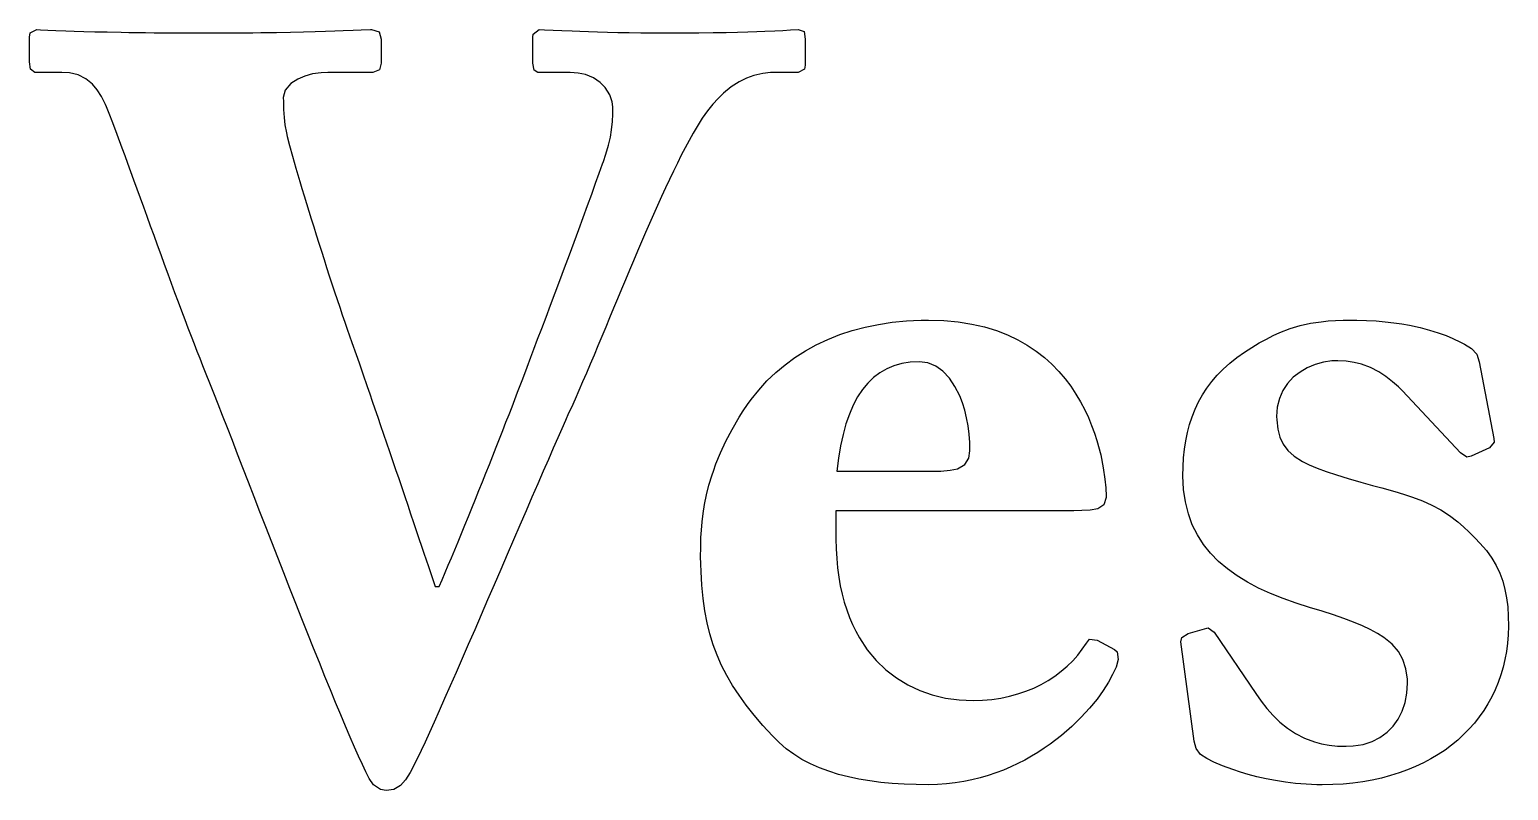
# Model space of a CAD drawing. Extents: x 9 to 342, y 7 to 196.
# Drawn here: x 95.69 to 101.67, y 17.88 to 20.95 of the extents above; entities that cross this region are included whole.
import ezdxf

# ---------------------------------------------------------------- set-up
doc = ezdxf.new("R2010")
doc.units = 0
doc.layers.add('BLACK', color=7, linetype='CONTINUOUS')

msp = doc.modelspace()

# ---------------------------------------------------------------- linework, layer by layer
at = {"layer": 'BLACK', "linetype": 'CONTINUOUS'}
for p, q in [((95.6906, 20.9212), (95.6929, 20.9389)), ((95.6906, 20.8208), (95.6906, 20.9212)), ((95.6929, 20.9389), (95.72, 20.9513)), ((95.72, 20.9513), (95.7347, 20.9509)), ((95.7347, 20.9509), (95.7644, 20.9496)), ((95.7644, 20.9496), (95.7961, 20.9482)), ((95.7961, 20.9482), (95.8374, 20.9465)), ((95.8374, 20.9465), (95.8708, 20.9453)), ((95.8708, 20.9453), (95.9094, 20.944)), ((95.9094, 20.944), (95.9536, 20.9428)), ((95.9536, 20.9428), (96.0038, 20.9417)), ((96.0038, 20.9417), (96.0605, 20.9406)), ((96.0605, 20.9406), (96.0913, 20.9401)), ((96.0913, 20.9401), (96.1239, 20.9397)), ((96.1239, 20.9397), (96.1583, 20.9393)), ((96.1583, 20.9393), (96.1945, 20.9389)), ((96.1945, 20.9389), (96.2326, 20.9386)), ((96.2326, 20.9386), (96.2727, 20.9384)), ((96.2727, 20.9384), (96.3148, 20.9382)), ((96.3148, 20.9382), (96.3589, 20.9381)), ((96.3589, 20.9381), (96.4051, 20.9381)), ((96.4051, 20.9381), (96.4453, 20.9381)), ((96.4453, 20.9381), (96.4841, 20.9382)), ((96.4841, 20.9382), (96.5214, 20.9384)), ((96.5214, 20.9384), (96.5574, 20.9386)), ((96.5574, 20.9386), (96.592, 20.9389)), ((96.592, 20.9389), (96.6252, 20.9393)), ((96.6252, 20.9393), (96.6571, 20.9397)), ((96.6571, 20.9397), (96.6877, 20.9401)), ((96.6877, 20.9401), (96.7448, 20.9411)), ((96.7448, 20.9411), (96.7969, 20.9422)), ((96.7969, 20.9422), (96.8441, 20.9434)), ((96.8441, 20.9434), (96.8864, 20.9447)), ((96.8864, 20.9447), (96.924, 20.9459)), ((96.924, 20.9459), (96.9571, 20.9471)), ((96.9571, 20.9471), (96.9985, 20.9487)), ((96.9985, 20.9487), (97.0305, 20.95)), ((97.0305, 20.95), (97.0682, 20.9513)), ((97.0682, 20.9513), (97.0717, 20.9512)), ((97.0717, 20.9512), (97.1026, 20.9427)), ((97.1026, 20.9427), (97.1107, 20.9132)), ((97.1107, 20.9132), (97.1107, 20.8164)), ((97.724, 20.9212), (97.7246, 20.9334)), ((97.724, 20.8164), (97.724, 20.9212)), ((97.7246, 20.9334), (97.7489, 20.9513)), ((97.7489, 20.9513), (97.7703, 20.9507)), ((97.7703, 20.9507), (97.8054, 20.9492)), ((97.8054, 20.9492), (97.8403, 20.9477)), ((97.8403, 20.9477), (97.8821, 20.9459)), ((97.8821, 20.9459), (97.9137, 20.9447)), ((97.9137, 20.9447), (97.9482, 20.9434)), ((97.9482, 20.9434), (97.9854, 20.9422)), ((97.9854, 20.9422), (98.0253, 20.9411)), ((98.0253, 20.9411), (98.0677, 20.9401)), ((98.0677, 20.9401), (98.1126, 20.9393)), ((98.1126, 20.9393), (98.1598, 20.9386)), ((98.1598, 20.9386), (98.2094, 20.9382)), ((98.2094, 20.9382), (98.2611, 20.9381)), ((98.2611, 20.9381), (98.2969, 20.9381)), ((98.2969, 20.9381), (98.3311, 20.9382)), ((98.3311, 20.9382), (98.3637, 20.9384)), ((98.3637, 20.9384), (98.3948, 20.9386)), ((98.3948, 20.9386), (98.4524, 20.9393)), ((98.4524, 20.9393), (98.5042, 20.9401)), ((98.5042, 20.9401), (98.5507, 20.9411)), ((98.5507, 20.9411), (98.592, 20.9422)), ((98.592, 20.9422), (98.6285, 20.9434)), ((98.6285, 20.9434), (98.6606, 20.9447)), ((98.6606, 20.9447), (98.701, 20.9465)), ((98.701, 20.9465), (98.7333, 20.9482)), ((98.7333, 20.9482), (98.7653, 20.95)), ((98.7653, 20.95), (98.7952, 20.9513)), ((98.7952, 20.9513), (98.8192, 20.9432)), ((98.8192, 20.9432), (98.8245, 20.9132)), ((98.8245, 20.9132), (98.8245, 20.8084)), ((95.695, 20.7916), (95.6906, 20.8208)), ((95.7119, 20.7783), (95.695, 20.7916)), ((97.1107, 20.8164), (97.1048, 20.7894)), ((97.7285, 20.7869), (97.724, 20.8164)), ((98.8218, 20.7915), (98.7952, 20.7783)), ((98.8245, 20.8084), (98.8218, 20.7915)), ((95.8211, 20.7783), (95.7119, 20.7783)), ((95.8524, 20.7763), (95.8211, 20.7783)), ((95.887, 20.7681), (95.8524, 20.7763)), ((95.9174, 20.7532), (95.887, 20.7681)), ((95.9442, 20.7314), (95.9174, 20.7532)), ((95.9634, 20.7087), (95.9442, 20.7314)), ((96.7463, 20.7335), (96.7238, 20.7073)), ((96.7745, 20.7518), (96.7463, 20.7335)), ((96.8021, 20.7635), (96.7745, 20.7518)), ((96.8337, 20.7721), (96.8021, 20.7635)), ((96.8683, 20.7771), (96.8337, 20.7721)), ((96.896, 20.7783), (96.8683, 20.7771)), ((97.077, 20.7783), (96.896, 20.7783)), ((97.1048, 20.7894), (97.077, 20.7783)), ((97.7445, 20.7783), (97.7285, 20.7869)), ((97.8749, 20.7783), (97.7445, 20.7783)), ((97.9073, 20.7761), (97.8749, 20.7783)), ((97.936, 20.7699), (97.9073, 20.7761)), ((97.9687, 20.7564), (97.936, 20.7699)), ((97.9955, 20.7383), (97.9687, 20.7564)), ((98.0164, 20.7172), (97.9955, 20.7383)), ((98.5571, 20.74), (98.5256, 20.72)), ((98.5875, 20.7551), (98.5571, 20.74)), ((98.6166, 20.7658), (98.5875, 20.7551)), ((98.6525, 20.7744), (98.6166, 20.7658)), ((98.6844, 20.778), (98.6525, 20.7744)), ((98.6985, 20.7783), (98.6844, 20.778)), ((98.7952, 20.7783), (98.6985, 20.7783)), ((95.981, 20.6812), (95.9634, 20.7087)), ((95.9974, 20.6488), (95.981, 20.6812)), ((96.7238, 20.7073), (96.7157, 20.6779)), ((96.7157, 20.6779), (96.7158, 20.6609)), ((98.0346, 20.6886), (98.0164, 20.7172)), ((98.0447, 20.6603), (98.0346, 20.6886)), ((98.472, 20.6738), (98.4505, 20.6503)), ((98.4936, 20.6944), (98.472, 20.6738)), ((98.5256, 20.72), (98.4936, 20.6944)), ((96.0013, 20.6398), (95.9974, 20.6488)), ((96.0126, 20.6123), (96.0013, 20.6398)), ((96.0273, 20.5744), (96.0126, 20.6123)), ((96.7158, 20.6609), (96.7166, 20.6291)), ((96.7166, 20.6291), (96.7188, 20.5971)), ((98.0471, 20.6398), (98.0447, 20.6603)), ((98.0468, 20.6094), (98.0471, 20.6398)), ((98.4291, 20.6236), (98.4079, 20.5936)), ((98.4505, 20.6503), (98.4291, 20.6236)), ((96.0449, 20.5274), (96.0273, 20.5744)), ((96.7188, 20.5971), (96.7224, 20.5671)), ((96.7224, 20.5671), (96.7282, 20.5351)), ((98.0419, 20.5467), (98.0454, 20.58)), ((98.0454, 20.58), (98.0468, 20.6094)), ((98.3871, 20.56), (98.3713, 20.5327)), ((98.4079, 20.5936), (98.3871, 20.56)), ((96.0652, 20.4724), (96.0449, 20.5274)), ((96.7282, 20.5351), (96.7317, 20.5199)), ((96.7317, 20.5199), (96.7408, 20.4839)), ((98.0295, 20.4842), (98.0369, 20.5169)), ((98.0369, 20.5169), (98.0419, 20.5467)), ((98.3555, 20.5041), (98.3396, 20.4745)), ((98.3713, 20.5327), (98.3555, 20.5041)), ((96.0763, 20.4423), (96.0652, 20.4724)), ((96.0878, 20.4106), (96.0763, 20.4423)), ((96.7408, 20.4839), (96.7525, 20.441)), ((96.7525, 20.441), (96.7663, 20.3922)), ((98.0091, 20.4192), (98.0191, 20.4483)), ((98.0191, 20.4483), (98.0295, 20.4842)), ((98.3236, 20.4439), (98.3076, 20.4123)), ((98.3396, 20.4745), (98.3236, 20.4439)), ((96.0998, 20.3776), (96.0878, 20.4106)), ((96.1123, 20.3433), (96.0998, 20.3776)), ((96.7663, 20.3922), (96.7821, 20.3383)), ((97.992, 20.3718), (98.0053, 20.409)), ((98.0053, 20.409), (98.0091, 20.4192)), ((98.2916, 20.3797), (98.2755, 20.3463)), ((98.3076, 20.4123), (98.2916, 20.3797)), ((96.1251, 20.3079), (96.1123, 20.3433)), ((96.7821, 20.3383), (96.7907, 20.3097)), ((97.9615, 20.2875), (97.9773, 20.3311)), ((97.9773, 20.3311), (97.992, 20.3718)), ((98.2755, 20.3463), (98.2594, 20.3122)), ((96.1382, 20.2715), (96.1251, 20.3079)), ((96.1517, 20.2344), (96.1382, 20.2715)), ((96.7907, 20.3097), (96.7996, 20.2802)), ((96.7996, 20.2802), (96.8088, 20.2498)), ((97.9447, 20.2415), (97.9615, 20.2875)), ((98.2433, 20.2773), (98.2271, 20.2418)), ((98.2594, 20.3122), (98.2433, 20.2773)), ((96.1654, 20.1965), (96.1517, 20.2344)), ((96.1792, 20.1582), (96.1654, 20.1965)), ((96.8088, 20.2498), (96.8184, 20.2187)), ((96.8184, 20.2187), (96.8282, 20.1871)), ((97.9271, 20.1934), (97.9447, 20.2415)), ((98.211, 20.2056), (98.1948, 20.169)), ((98.2271, 20.2418), (98.211, 20.2056)), ((96.1933, 20.1196), (96.1792, 20.1582)), ((96.8282, 20.1871), (96.8383, 20.1549)), ((96.8383, 20.1549), (96.8485, 20.1224)), ((97.8902, 20.093), (97.9089, 20.1438)), ((97.9089, 20.1438), (97.9271, 20.1934)), ((98.1948, 20.169), (98.1786, 20.1319)), ((96.2074, 20.0807), (96.1933, 20.1196)), ((96.2216, 20.0417), (96.2074, 20.0807)), ((96.8485, 20.1224), (96.859, 20.0895)), ((96.859, 20.0895), (96.8695, 20.0566)), ((97.8712, 20.0417), (97.8902, 20.093)), ((98.1625, 20.0944), (98.1463, 20.0566)), ((98.1786, 20.1319), (98.1625, 20.0944)), ((96.2358, 20.0029), (96.2216, 20.0417)), ((96.8695, 20.0566), (96.8801, 20.0235)), ((96.8801, 20.0235), (96.8908, 19.9906)), ((97.852, 19.9901), (97.8712, 20.0417)), ((98.1302, 20.0185), (98.1141, 19.9802)), ((98.1463, 20.0566), (98.1302, 20.0185)), ((96.25, 19.9642), (96.2358, 20.0029)), ((96.264, 19.926), (96.25, 19.9642)), ((96.8908, 19.9906), (96.9015, 19.9578)), ((96.9015, 19.9578), (96.9121, 19.9253)), ((97.8328, 19.9388), (97.852, 19.9901)), ((98.1141, 19.9802), (98.098, 19.9418)), ((96.278, 19.8883), (96.264, 19.926)), ((96.9121, 19.9253), (96.9227, 19.8932)), ((97.8139, 19.8882), (97.8328, 19.9388)), ((98.0819, 19.9033), (98.0659, 19.8648)), ((98.098, 19.9418), (98.0819, 19.9033)), ((96.2918, 19.8512), (96.278, 19.8883)), ((96.3053, 19.815), (96.2918, 19.8512)), ((96.9227, 19.8932), (96.9332, 19.8616)), ((96.9332, 19.8616), (96.9436, 19.8306)), ((97.7771, 19.7909), (97.7952, 19.8387)), ((97.7952, 19.8387), (97.8139, 19.8882)), ((98.0659, 19.8648), (98.05, 19.8264)), ((96.3186, 19.7798), (96.3053, 19.815)), ((96.3316, 19.7457), (96.3186, 19.7798)), ((96.9436, 19.8306), (96.9538, 19.8004)), ((96.9538, 19.8004), (96.9638, 19.771)), ((97.7597, 19.7451), (97.7771, 19.7909)), ((98.0341, 19.7881), (98.0182, 19.75)), ((98.05, 19.8264), (98.0341, 19.7881)), ((99.1754, 19.77), (99.2328, 19.7757)), ((99.2328, 19.7757), (99.2621, 19.7775)), ((99.2621, 19.7775), (99.2919, 19.7785)), ((99.2919, 19.7785), (99.3221, 19.7789)), ((99.3221, 19.7789), (99.384, 19.777)), ((99.384, 19.777), (99.4423, 19.7716)), ((100.908, 19.7723), (100.937, 19.7753)), ((100.937, 19.7753), (100.967, 19.7774)), ((100.967, 19.7774), (100.998, 19.7785)), ((100.998, 19.7785), (101.031, 19.7789)), ((101.031, 19.7789), (101.052, 19.7787)), ((101.052, 19.7787), (101.092, 19.7776)), ((101.092, 19.7776), (101.131, 19.7754)), ((101.131, 19.7754), (101.167, 19.7723)), ((96.3442, 19.7129), (96.3316, 19.7457)), ((96.9638, 19.771), (96.9736, 19.7425)), ((96.9736, 19.7425), (96.9923, 19.6889)), ((97.7432, 19.7019), (97.7597, 19.7451)), ((98.0182, 19.75), (98.0024, 19.7122)), ((98.9152, 19.7009), (98.9635, 19.72)), ((98.9635, 19.72), (99.0137, 19.7366)), ((99.0137, 19.7366), (99.0658, 19.7504)), ((99.0658, 19.7504), (99.1197, 19.7616)), ((99.1197, 19.7616), (99.1754, 19.77)), ((99.4423, 19.7716), (99.497, 19.7629)), ((99.497, 19.7629), (99.5483, 19.7511)), ((99.5483, 19.7511), (99.5963, 19.7364)), ((99.5963, 19.7364), (99.6411, 19.7191)), ((99.6411, 19.7191), (99.6828, 19.6993)), ((100.687, 19.7022), (100.714, 19.7163)), ((100.714, 19.7163), (100.742, 19.7287)), ((100.742, 19.7287), (100.783, 19.7442)), ((100.783, 19.7442), (100.824, 19.7565)), ((100.824, 19.7565), (100.865, 19.7657)), ((100.865, 19.7657), (100.908, 19.7723)), ((101.167, 19.7723), (101.202, 19.7683)), ((101.202, 19.7683), (101.234, 19.7635)), ((101.234, 19.7635), (101.265, 19.7581)), ((101.265, 19.7581), (101.308, 19.7488)), ((101.308, 19.7488), (101.346, 19.7386)), ((101.346, 19.7386), (101.381, 19.7277)), ((101.381, 19.7277), (101.413, 19.7164)), ((101.413, 19.7164), (101.44, 19.705)), ((96.3564, 19.6815), (96.3442, 19.7129)), ((96.3682, 19.6517), (96.3564, 19.6815)), ((96.9923, 19.6889), (97.0096, 19.6404)), ((97.7157, 19.629), (97.7276, 19.6617)), ((97.7276, 19.6617), (97.7432, 19.7019)), ((97.9867, 19.6746), (97.9711, 19.6375)), ((98.0024, 19.7122), (97.9867, 19.6746)), ((98.8247, 19.6548), (98.869, 19.6791)), ((98.869, 19.6791), (98.9152, 19.7009)), ((99.6828, 19.6993), (99.7214, 19.6773)), ((99.7214, 19.6773), (99.7572, 19.6533)), ((100.599, 19.649), (100.629, 19.6687)), ((100.629, 19.6687), (100.658, 19.6864)), ((100.658, 19.6864), (100.687, 19.7022)), ((101.44, 19.705), (101.472, 19.6902)), ((101.472, 19.6902), (101.488, 19.6822)), ((101.488, 19.6822), (101.516, 19.6646)), ((101.516, 19.6646), (101.538, 19.6408)), ((96.3794, 19.6236), (96.3682, 19.6517)), ((96.3912, 19.5943), (96.3794, 19.6236)), ((97.0096, 19.6404), (97.0216, 19.6061)), ((97.0216, 19.6061), (97.0368, 19.5623)), ((97.7007, 19.5885), (97.7157, 19.629)), ((97.9556, 19.6008), (97.9401, 19.5647)), ((97.9711, 19.6375), (97.9556, 19.6008)), ((98.7049, 19.5671), (98.7427, 19.5988)), ((98.7427, 19.5988), (98.7826, 19.628)), ((98.7826, 19.628), (98.8247, 19.6548)), ((99.2143, 19.6033), (99.1827, 19.5944)), ((99.2481, 19.6086), (99.2143, 19.6033)), ((99.2839, 19.6104), (99.2481, 19.6086)), ((99.3192, 19.6058), (99.2839, 19.6104)), ((99.3514, 19.5928), (99.3192, 19.6058)), ((99.7572, 19.6533), (99.7902, 19.6276)), ((99.7902, 19.6276), (99.8206, 19.6004)), ((99.8206, 19.6004), (99.8484, 19.5718)), ((100.513, 19.5811), (100.54, 19.6047)), ((100.54, 19.6047), (100.568, 19.6272)), ((100.568, 19.6272), (100.599, 19.649)), ((100.884, 19.5995), (100.852, 19.5862)), ((100.918, 19.6087), (100.884, 19.5995)), ((100.952, 19.6138), (100.918, 19.6087)), ((100.976, 19.6148), (100.952, 19.6138)), ((101.01, 19.6131), (100.976, 19.6148)), ((101.042, 19.6082), (101.01, 19.6131)), ((101.072, 19.6007), (101.042, 19.6082)), ((101.108, 19.587), (101.072, 19.6007)), ((101.538, 19.6408), (101.547, 19.6104)), ((101.547, 19.6104), (101.606, 19.3012)), ((96.4045, 19.5611), (96.3912, 19.5943)), ((96.4192, 19.5241), (96.4045, 19.5611)), ((97.0368, 19.5623), (97.0547, 19.5103)), ((97.6622, 19.4876), (97.6827, 19.5411)), ((97.6827, 19.5411), (97.7007, 19.5885)), ((97.9401, 19.5647), (97.9247, 19.5291)), ((98.6694, 19.533), (98.7049, 19.5671)), ((99.1002, 19.5469), (99.0768, 19.5242)), ((99.1257, 19.5662), (99.1002, 19.5469)), ((99.1532, 19.582), (99.1257, 19.5662)), ((99.1827, 19.5944), (99.1532, 19.582)), ((99.3805, 19.5721), (99.3514, 19.5928)), ((99.4064, 19.5447), (99.3805, 19.5721)), ((99.429, 19.5113), (99.4064, 19.5447)), ((99.8484, 19.5718), (99.8738, 19.5421)), ((99.8738, 19.5421), (99.8968, 19.5116)), ((100.467, 19.5309), (100.489, 19.5566)), ((100.489, 19.5566), (100.513, 19.5811)), ((100.796, 19.5478), (100.773, 19.523)), ((100.823, 19.5689), (100.796, 19.5478)), ((100.852, 19.5862), (100.823, 19.5689)), ((101.141, 19.5701), (101.108, 19.587)), ((101.17, 19.5508), (101.141, 19.5701)), ((101.197, 19.5301), (101.17, 19.5508)), ((96.4351, 19.4837), (96.4192, 19.5241)), ((96.4522, 19.44), (96.4351, 19.4837)), ((97.0547, 19.5103), (97.0646, 19.4817)), ((97.0646, 19.4817), (97.0749, 19.4515)), ((97.6511, 19.4589), (97.6622, 19.4876)), ((97.9095, 19.4941), (97.8943, 19.4599)), ((97.9247, 19.5291), (97.9095, 19.4941)), ((98.6053, 19.4577), (98.6362, 19.4965)), ((98.6362, 19.4965), (98.6694, 19.533)), ((99.0553, 19.4981), (99.0358, 19.4686)), ((99.0768, 19.5242), (99.0553, 19.4981)), ((99.4482, 19.4728), (99.429, 19.5113)), ((99.8968, 19.5116), (99.9176, 19.4804)), ((99.9176, 19.4804), (99.9364, 19.4488)), ((100.413, 19.4482), (100.429, 19.4767)), ((100.429, 19.4767), (100.447, 19.5043)), ((100.447, 19.5043), (100.467, 19.5309)), ((100.754, 19.4946), (100.74, 19.4627)), ((100.773, 19.523), (100.754, 19.4946)), ((101.221, 19.5088), (101.197, 19.5301)), ((101.237, 19.4931), (101.221, 19.5088)), ((101.472, 19.2425), (101.237, 19.4931)), ((96.4704, 19.3933), (96.4522, 19.44)), ((97.0749, 19.4515), (97.0857, 19.42)), ((97.0857, 19.42), (97.0969, 19.3873)), ((97.6275, 19.3981), (97.6396, 19.429)), ((97.6396, 19.429), (97.6511, 19.4589)), ((97.8793, 19.4264), (97.8684, 19.4026)), ((97.8943, 19.4599), (97.8793, 19.4264)), ((98.5736, 19.412), (98.5908, 19.4374)), ((98.5908, 19.4374), (98.6053, 19.4577)), ((99.0183, 19.4357), (99.0026, 19.3995)), ((99.0358, 19.4686), (99.0183, 19.4357)), ((99.4591, 19.4448), (99.4482, 19.4728)), ((99.4684, 19.4151), (99.4591, 19.4448)), ((99.9364, 19.4488), (99.9531, 19.417)), ((99.9531, 19.417), (99.9679, 19.3852)), ((100.387, 19.3882), (100.399, 19.4187)), ((100.399, 19.4187), (100.413, 19.4482)), ((100.731, 19.4275), (100.728, 19.3891)), ((100.74, 19.4627), (100.731, 19.4275)), ((96.4897, 19.344), (96.4704, 19.3933)), ((97.0969, 19.3873), (97.1085, 19.3535)), ((97.6023, 19.3335), (97.6151, 19.3662)), ((97.6151, 19.3662), (97.6275, 19.3981)), ((97.8555, 19.3738), (97.8407, 19.3404)), ((97.8684, 19.4026), (97.8555, 19.3738)), ((98.5284, 19.3377), (98.5575, 19.3869)), ((98.5575, 19.3869), (98.5736, 19.412)), ((98.9888, 19.36), (98.9769, 19.3172)), ((99.0026, 19.3995), (98.9888, 19.36)), ((99.476, 19.3841), (99.4684, 19.4151)), ((99.482, 19.3519), (99.476, 19.3841)), ((99.9679, 19.3852), (99.981, 19.3537)), ((100.377, 19.3568), (100.387, 19.3882)), ((100.728, 19.3891), (100.729, 19.3756)), ((100.729, 19.3756), (100.734, 19.3387)), ((96.5098, 19.2921), (96.4897, 19.344)), ((97.1085, 19.3535), (97.1203, 19.3189)), ((97.1203, 19.3189), (97.1324, 19.2836)), ((97.5757, 19.266), (97.5891, 19.3)), ((97.5891, 19.3), (97.6023, 19.3335)), ((97.8242, 19.3029), (97.806, 19.2614)), ((97.8407, 19.3404), (97.8242, 19.3029)), ((98.5031, 19.2897), (98.5284, 19.3377)), ((98.9769, 19.3172), (98.9668, 19.2711)), ((99.4863, 19.3189), (99.482, 19.3519)), ((99.489, 19.2853), (99.4863, 19.3189)), ((99.981, 19.3537), (99.9924, 19.3227)), ((99.9924, 19.3227), (100.002, 19.2923)), ((100.362, 19.2914), (100.369, 19.3246)), ((100.369, 19.3246), (100.377, 19.3568)), ((100.734, 19.3387), (100.742, 19.3064)), ((100.742, 19.3064), (100.755, 19.2779)), ((101.606, 19.3012), (101.608, 19.286)), ((96.5308, 19.2381), (96.5098, 19.2921)), ((96.5525, 19.1822), (96.5308, 19.2381)), ((97.1324, 19.2836), (97.1446, 19.2478)), ((97.1446, 19.2478), (97.1569, 19.2116)), ((97.562, 19.2315), (97.5757, 19.266)), ((97.806, 19.2614), (97.7864, 19.2165)), ((98.4632, 19.1982), (98.4815, 19.2432)), ((98.4815, 19.2432), (98.5031, 19.2897)), ((98.9668, 19.2711), (98.9585, 19.2218)), ((99.4854, 19.2209), (99.4898, 19.2513)), ((99.4898, 19.2513), (99.489, 19.2853)), ((100.002, 19.2923), (100.018, 19.2346)), ((100.353, 19.2225), (100.357, 19.2574)), ((100.357, 19.2574), (100.362, 19.2914)), ((100.755, 19.2779), (100.774, 19.2525)), ((100.774, 19.2525), (100.799, 19.2294)), ((101.497, 19.226), (101.472, 19.2425)), ((101.589, 19.263), (101.514, 19.2301)), ((101.608, 19.286), (101.589, 19.263)), ((96.5749, 19.1245), (96.5525, 19.1822)), ((97.1569, 19.2116), (97.1693, 19.1752)), ((97.5342, 19.1614), (97.5482, 19.1965)), ((97.5482, 19.1965), (97.562, 19.2315)), ((97.7864, 19.2165), (97.7655, 19.1683)), ((98.453, 19.1693), (98.4632, 19.1982)), ((98.9585, 19.2218), (98.952, 19.1693)), ((99.4092, 19.1724), (99.4388, 19.179)), ((99.4388, 19.179), (99.4686, 19.1953)), ((99.4686, 19.1953), (99.4854, 19.2209)), ((100.018, 19.2346), (100.028, 19.1823)), ((100.028, 19.1823), (100.035, 19.1373)), ((100.35, 19.1502), (100.351, 19.1868)), ((100.351, 19.1868), (100.353, 19.2225)), ((100.799, 19.2294), (100.833, 19.208)), ((100.833, 19.208), (100.86, 19.1943)), ((100.86, 19.1943), (100.892, 19.1808)), ((100.892, 19.1808), (100.929, 19.1672)), ((101.514, 19.2301), (101.497, 19.226)), ((96.5978, 19.0655), (96.5749, 19.1245)), ((97.1693, 19.1752), (97.1817, 19.1388)), ((97.1817, 19.1388), (97.194, 19.1025)), ((97.5058, 19.0906), (97.52, 19.126)), ((97.52, 19.126), (97.5342, 19.1614)), ((97.7655, 19.1683), (97.7434, 19.1174)), ((98.4354, 19.1129), (98.4479, 19.1547)), ((98.4479, 19.1547), (98.453, 19.1693)), ((98.952, 19.1693), (99.3558, 19.1693)), ((99.3558, 19.1693), (99.3725, 19.1695)), ((99.3725, 19.1695), (99.4092, 19.1724)), ((100.035, 19.1373), (100.039, 19.1013)), ((100.353, 19.0956), (100.35, 19.1502)), ((100.929, 19.1672), (100.97, 19.1535)), ((100.97, 19.1535), (101.017, 19.1392)), ((101.017, 19.1392), (101.069, 19.1243)), ((101.069, 19.1243), (101.097, 19.1165)), ((96.6212, 19.0053), (96.5978, 19.0655)), ((97.194, 19.1025), (97.2062, 19.0666)), ((97.2062, 19.0666), (97.2183, 19.0311)), ((97.4916, 19.0553), (97.5058, 19.0906)), ((97.7203, 19.0639), (97.6963, 19.0084)), ((97.7434, 19.1174), (97.7203, 19.0639)), ((98.4176, 19.0345), (98.4254, 19.0728)), ((98.4254, 19.0728), (98.4354, 19.1129)), ((100.04, 19.0631), (100.031, 19.0329)), ((100.039, 19.1013), (100.04, 19.0681)), ((100.04, 19.0681), (100.04, 19.0631)), ((100.36, 19.0445), (100.353, 19.0956)), ((101.097, 19.1165), (101.116, 19.1115)), ((101.116, 19.1115), (101.153, 19.1018)), ((101.153, 19.1018), (101.187, 19.0924)), ((101.187, 19.0924), (101.219, 19.0831)), ((101.219, 19.0831), (101.249, 19.0738)), ((101.249, 19.0738), (101.278, 19.0642)), ((101.278, 19.0642), (101.318, 19.0488)), ((96.645, 18.9442), (96.6212, 19.0053)), ((97.2183, 19.0311), (97.2301, 18.9963)), ((97.4633, 18.9854), (97.4774, 19.0202)), ((97.4774, 19.0202), (97.4916, 19.0553)), ((97.6963, 19.0084), (97.6715, 18.951)), ((98.4117, 18.9982), (98.4176, 19.0345)), ((99.9097, 19.0095), (98.9484, 19.0095)), ((98.9484, 19.0095), (98.9484, 18.8952)), ((99.942, 19.0098), (99.9097, 19.0095)), ((99.9754, 19.0115), (99.942, 19.0098)), ((100.006, 19.0168), (99.9754, 19.0115)), ((100.031, 19.0329), (100.006, 19.0168)), ((100.372, 18.9969), (100.36, 19.0445)), ((101.318, 19.0488), (101.356, 19.0317)), ((101.356, 19.0317), (101.392, 19.0124)), ((101.392, 19.0124), (101.427, 18.99)), ((96.669, 18.8824), (96.645, 18.9442)), ((97.2301, 18.9963), (97.2417, 18.9623)), ((97.2417, 18.9623), (97.2529, 18.9293)), ((97.4353, 18.9171), (97.4492, 18.951)), ((97.4492, 18.951), (97.4633, 18.9854)), ((97.6715, 18.951), (97.6461, 18.8922)), ((98.4047, 18.9314), (98.4075, 18.9638)), ((98.4075, 18.9638), (98.4117, 18.9982)), ((100.388, 18.9525), (100.372, 18.9969)), ((100.409, 18.9113), (100.388, 18.9525)), ((101.427, 18.99), (101.461, 18.9641)), ((101.461, 18.9641), (101.484, 18.9445)), ((101.484, 18.9445), (101.507, 18.9228)), ((96.6933, 18.8203), (96.669, 18.8824)), ((97.2529, 18.9293), (97.2637, 18.8974)), ((97.2637, 18.8974), (97.274, 18.8668)), ((97.4082, 18.8513), (97.4216, 18.8838)), ((97.4216, 18.8838), (97.4353, 18.9171)), ((97.6461, 18.8922), (97.6202, 18.8324)), ((98.4019, 18.86), (98.403, 18.9012)), ((98.403, 18.9012), (98.4047, 18.9314)), ((98.9484, 18.8952), (98.9491, 18.8549)), ((100.433, 18.873), (100.409, 18.9113)), ((101.507, 18.9228), (101.53, 18.8989)), ((101.53, 18.8989), (101.55, 18.8786)), ((96.7177, 18.758), (96.6933, 18.8203)), ((97.274, 18.8668), (97.2839, 18.8378)), ((97.2839, 18.8378), (97.3018, 18.7848)), ((97.3821, 18.789), (97.395, 18.8197)), ((97.395, 18.8197), (97.4082, 18.8513)), ((97.6202, 18.8324), (97.594, 18.7718)), ((98.4017, 18.8241), (98.4019, 18.86)), ((98.4024, 18.7938), (98.4017, 18.8241)), ((98.9491, 18.8549), (98.9512, 18.8158)), ((100.462, 18.8375), (100.433, 18.873)), ((100.494, 18.8046), (100.462, 18.8375)), ((101.55, 18.8786), (101.576, 18.8484)), ((101.576, 18.8484), (101.598, 18.8182)), ((97.3018, 18.7848), (97.317, 18.7397)), ((97.3696, 18.7594), (97.3821, 18.789)), ((97.594, 18.7718), (97.5677, 18.7108)), ((98.4034, 18.7645), (98.4024, 18.7938)), ((98.4067, 18.7083), (98.4034, 18.7645)), ((98.9512, 18.8158), (98.9547, 18.7781)), ((98.9547, 18.7781), (98.9596, 18.7416)), ((100.53, 18.7743), (100.494, 18.8046)), ((100.569, 18.7463), (100.53, 18.7743)), ((101.598, 18.8182), (101.616, 18.7877)), ((101.616, 18.7877), (101.63, 18.7566)), ((96.7421, 18.6959), (96.7177, 18.758)), ((97.317, 18.7397), (97.329, 18.704)), ((97.329, 18.704), (97.3459, 18.704)), ((97.3459, 18.704), (97.3575, 18.731)), ((97.3575, 18.731), (97.3696, 18.7594)), ((97.5677, 18.7108), (97.5412, 18.6498)), ((98.4118, 18.6552), (98.4067, 18.7083)), ((98.9596, 18.7416), (98.9658, 18.7065)), ((98.9658, 18.7065), (98.9732, 18.6726)), ((100.611, 18.7205), (100.569, 18.7463)), ((100.656, 18.6967), (100.611, 18.7205)), ((101.63, 18.7566), (101.642, 18.7247)), ((101.642, 18.7247), (101.651, 18.6918)), ((96.7664, 18.6342), (96.7421, 18.6959)), ((97.5412, 18.6498), (97.5149, 18.589)), ((98.4188, 18.605), (98.4118, 18.6552)), ((98.9732, 18.6726), (98.9819, 18.64)), ((100.704, 18.6748), (100.656, 18.6967)), ((100.755, 18.6547), (100.704, 18.6748)), ((100.807, 18.6361), (100.755, 18.6547)), ((101.651, 18.6918), (101.657, 18.6574)), ((101.657, 18.6574), (101.662, 18.6214)), ((96.7905, 18.5731), (96.7664, 18.6342)), ((97.5149, 18.589), (97.4888, 18.529)), ((98.4279, 18.5573), (98.4188, 18.605)), ((98.9819, 18.64), (98.9918, 18.6088)), ((98.9918, 18.6088), (99.0029, 18.5788)), ((100.862, 18.619), (100.807, 18.6361)), ((100.912, 18.6036), (100.862, 18.619)), ((100.958, 18.5887), (100.912, 18.6036)), ((101, 18.5741), (100.958, 18.5887)), ((101.662, 18.6214), (101.664, 18.5836)), ((101.664, 18.5836), (101.665, 18.5435)), ((96.8145, 18.513), (96.7905, 18.5731)), ((97.4888, 18.529), (97.4631, 18.4699)), ((98.4391, 18.5117), (98.4279, 18.5573)), ((99.0029, 18.5788), (99.0151, 18.5501)), ((99.0151, 18.5501), (99.0285, 18.5227)), ((99.0285, 18.5227), (99.0429, 18.4966)), ((100.371, 18.5142), (100.447, 18.5355)), ((100.447, 18.5355), (100.452, 18.5366)), ((100.452, 18.5366), (100.476, 18.5186)), ((101.039, 18.5595), (101, 18.5741)), ((101.075, 18.5448), (101.039, 18.5595)), ((101.107, 18.5296), (101.075, 18.5448)), ((101.136, 18.514), (101.107, 18.5296)), ((101.665, 18.5435), (101.664, 18.5089)), ((96.838, 18.454), (96.8145, 18.513)), ((97.4631, 18.4699), (97.4379, 18.4122)), ((98.4525, 18.4679), (98.4391, 18.5117)), ((98.4682, 18.4256), (98.4525, 18.4679)), ((99.0429, 18.4966), (99.0747, 18.4483)), ((99.9436, 18.4498), (99.9603, 18.4746)), ((99.9603, 18.4746), (99.9731, 18.4912)), ((99.9731, 18.4912), (100.003, 18.4871)), ((100.003, 18.4871), (100.074, 18.449)), ((100.342, 18.4805), (100.346, 18.4981)), ((100.396, 18.079), (100.342, 18.4805)), ((100.346, 18.4981), (100.371, 18.5142)), ((100.476, 18.5186), (100.644, 18.2717)), ((101.162, 18.4975), (101.136, 18.514)), ((101.195, 18.471), (101.162, 18.4975)), ((101.221, 18.4415), (101.195, 18.471)), ((101.661, 18.475), (101.657, 18.4417)), ((101.664, 18.5089), (101.661, 18.475)), ((96.8612, 18.3964), (96.838, 18.454)), ((97.4379, 18.4122), (97.4134, 18.3562)), ((98.4865, 18.3845), (98.4682, 18.4256)), ((99.0747, 18.4483), (99.1105, 18.4051)), ((99.1105, 18.4051), (99.1498, 18.367)), ((99.8824, 18.3816), (99.9046, 18.4032)), ((99.9046, 18.4032), (99.925, 18.426)), ((99.925, 18.426), (99.9436, 18.4498)), ((100.074, 18.449), (100.085, 18.4399)), ((100.089, 18.4093), (100.08, 18.378)), ((100.085, 18.4399), (100.089, 18.4093)), ((101.239, 18.4084), (101.221, 18.4415)), ((101.251, 18.3711), (101.239, 18.4084)), ((101.651, 18.4091), (101.644, 18.3773)), ((101.657, 18.4417), (101.651, 18.4091)), ((96.8838, 18.3405), (96.8612, 18.3964)), ((97.4134, 18.3562), (97.3897, 18.3023)), ((98.5072, 18.3441), (98.4865, 18.3845)), ((98.5307, 18.3043), (98.5072, 18.3441)), ((99.1498, 18.367), (99.1924, 18.3341)), ((99.8058, 18.3245), (99.8329, 18.3421)), ((99.8329, 18.3421), (99.8585, 18.3612)), ((99.8585, 18.3612), (99.8824, 18.3816)), ((100.066, 18.3479), (100.049, 18.3173)), ((100.08, 18.378), (100.066, 18.3479)), ((101.257, 18.3288), (101.251, 18.3711)), ((101.634, 18.3462), (101.624, 18.3159)), ((101.644, 18.3773), (101.634, 18.3462)), ((96.9058, 18.2866), (96.8838, 18.3405)), ((96.9271, 18.2348), (96.9058, 18.2866)), ((97.3897, 18.3023), (97.3669, 18.2507)), ((98.5569, 18.2645), (98.5307, 18.3043)), ((99.1924, 18.3341), (99.2381, 18.3062)), ((99.2381, 18.3062), (99.2865, 18.2835)), ((99.2865, 18.2835), (99.3374, 18.2658)), ((99.7157, 18.2808), (99.7471, 18.2937)), ((99.7471, 18.2937), (99.7772, 18.3083)), ((99.7772, 18.3083), (99.8058, 18.3245)), ((100.028, 18.2842), (100.003, 18.2491)), ((100.049, 18.3173), (100.028, 18.2842)), ((101.255, 18.2733), (101.257, 18.3134)), ((101.257, 18.3134), (101.257, 18.3288)), ((101.612, 18.2864), (101.598, 18.2578)), ((101.624, 18.3159), (101.612, 18.2864)), ((96.9476, 18.1856), (96.9271, 18.2348)), ((97.3669, 18.2507), (97.3453, 18.2019)), ((98.5861, 18.2246), (98.5569, 18.2645)), ((98.6182, 18.1841), (98.5861, 18.2246)), ((99.3374, 18.2658), (99.3906, 18.2532)), ((99.3906, 18.2532), (99.4456, 18.2456)), ((99.4456, 18.2456), (99.5023, 18.2431)), ((99.5023, 18.2431), (99.5405, 18.2442)), ((99.5405, 18.2442), (99.5777, 18.2475)), ((99.5777, 18.2475), (99.6139, 18.2529)), ((99.6139, 18.2529), (99.649, 18.2603)), ((99.649, 18.2603), (99.6829, 18.2696)), ((99.6829, 18.2696), (99.7157, 18.2808)), ((100.003, 18.2491), (99.973, 18.2128)), ((100.644, 18.2717), (100.666, 18.2412)), ((100.666, 18.2412), (100.689, 18.2114)), ((101.236, 18.2004), (101.248, 18.2355)), ((101.248, 18.2355), (101.255, 18.2733)), ((101.582, 18.23), (101.566, 18.2032)), ((101.598, 18.2578), (101.582, 18.23)), ((96.9673, 18.139), (96.9476, 18.1856)), ((97.3453, 18.2019), (97.3248, 18.1562)), ((98.6534, 18.1428), (98.6182, 18.1841)), ((99.9391, 18.1759), (99.9011, 18.1389)), ((99.973, 18.2128), (99.9391, 18.1759)), ((100.689, 18.2114), (100.714, 18.183)), ((100.714, 18.183), (100.742, 18.1562)), ((101.199, 18.1397), (101.22, 18.1684)), ((101.22, 18.1684), (101.236, 18.2004)), ((101.547, 18.1773), (101.528, 18.1524)), ((101.566, 18.2032), (101.547, 18.1773)), ((96.9859, 18.0954), (96.9673, 18.139)), ((97.3057, 18.114), (97.2881, 18.0755)), ((97.3248, 18.1562), (97.3057, 18.114)), ((98.6919, 18.1002), (98.6534, 18.1428)), ((99.8592, 18.1025), (99.8134, 18.0672)), ((99.9011, 18.1389), (99.8592, 18.1025)), ((100.742, 18.1562), (100.772, 18.1317)), ((100.772, 18.1317), (100.805, 18.1099)), ((100.805, 18.1099), (100.841, 18.0913)), ((101.146, 18.094), (101.175, 18.1148)), ((101.175, 18.1148), (101.199, 18.1397)), ((101.484, 18.1056), (101.46, 18.0837)), ((101.507, 18.1285), (101.484, 18.1056)), ((101.528, 18.1524), (101.507, 18.1285)), ((97.0035, 18.0551), (96.9859, 18.0954)), ((97.02, 18.0183), (97.0035, 18.0551)), ((97.2881, 18.0755), (97.2722, 18.0412)), ((98.7188, 18.0731), (98.6919, 18.1002)), ((98.7477, 18.0484), (98.7188, 18.0731)), ((98.7784, 18.026), (98.7477, 18.0484)), ((99.7892, 18.0503), (99.7639, 18.0338)), ((99.8134, 18.0672), (99.7892, 18.0503)), ((100.404, 18.0489), (100.396, 18.079)), ((100.421, 18.0247), (100.404, 18.0489)), ((100.841, 18.0913), (100.881, 18.0764)), ((100.881, 18.0764), (100.91, 18.0688)), ((100.91, 18.0688), (100.941, 18.0631)), ((100.941, 18.0631), (100.974, 18.0596)), ((100.974, 18.0596), (101.01, 18.0584)), ((101.01, 18.0584), (101.038, 18.0597)), ((101.038, 18.0597), (101.078, 18.0661)), ((101.078, 18.0661), (101.114, 18.0777)), ((101.114, 18.0777), (101.146, 18.094)), ((101.409, 18.0434), (101.381, 18.0249)), ((101.435, 18.063), (101.409, 18.0434)), ((101.46, 18.0837), (101.435, 18.063)), ((97.0352, 17.9852), (97.02, 18.0183)), ((97.0487, 17.9554), (97.0352, 17.9852)), ((97.2459, 17.9863), (97.2279, 17.9522)), ((97.2722, 18.0412), (97.2459, 17.9863)), ((98.811, 18.0057), (98.7784, 18.026)), ((98.8453, 17.9876), (98.811, 18.0057)), ((98.8812, 17.9715), (98.8453, 17.9876)), ((99.6829, 17.9885), (99.6542, 17.975)), ((99.7108, 18.0029), (99.6829, 17.9885)), ((99.7378, 18.018), (99.7108, 18.0029)), ((99.7639, 18.0338), (99.7378, 18.018)), ((100.447, 18.0086), (100.421, 18.0247)), ((100.475, 17.9946), (100.447, 18.0086)), ((100.51, 17.9796), (100.475, 17.9946)), ((101.322, 17.9915), (101.29, 17.9767)), ((101.352, 18.0076), (101.322, 17.9915)), ((101.381, 18.0249), (101.352, 18.0076)), ((97.0622, 17.9282), (97.0487, 17.9554)), ((97.0806, 17.9023), (97.0622, 17.9282)), ((97.2279, 17.9522), (97.2096, 17.9231)), ((98.9189, 17.9574), (98.8812, 17.9715)), ((98.9581, 17.9451), (98.9189, 17.9574)), ((98.9988, 17.9345), (98.9581, 17.9451)), ((99.041, 17.9257), (98.9988, 17.9345)), ((99.0846, 17.9184), (99.041, 17.9257)), ((99.5308, 17.9308), (99.4979, 17.9227)), ((99.5629, 17.9402), (99.5308, 17.9308)), ((99.5942, 17.9508), (99.5629, 17.9402)), ((99.6246, 17.9624), (99.5942, 17.9508)), ((99.6542, 17.975), (99.6246, 17.9624)), ((100.551, 17.9645), (100.51, 17.9796)), ((100.582, 17.9545), (100.551, 17.9645)), ((100.614, 17.9449), (100.582, 17.9545)), ((100.649, 17.9358), (100.614, 17.9449)), ((100.686, 17.9275), (100.649, 17.9358)), ((100.724, 17.9201), (100.686, 17.9275)), ((101.152, 17.9303), (101.115, 17.9221)), ((101.188, 17.9399), (101.152, 17.9303)), ((101.223, 17.9508), (101.188, 17.9399)), ((101.257, 17.9631), (101.223, 17.9508)), ((101.29, 17.9767), (101.257, 17.9631)), ((97.1083, 17.8839), (97.0806, 17.9023)), ((97.1312, 17.8804), (97.1083, 17.8839)), ((97.162, 17.8845), (97.1312, 17.8804)), ((97.1889, 17.8996), (97.162, 17.8845)), ((97.2096, 17.9231), (97.1889, 17.8996)), ((99.1296, 17.9127), (99.0846, 17.9184)), ((99.1759, 17.9084), (99.1296, 17.9127)), ((99.2234, 17.9054), (99.1759, 17.9084)), ((99.2722, 17.9037), (99.2234, 17.9054)), ((99.3221, 17.9031), (99.2722, 17.9037)), ((99.3587, 17.9039), (99.3221, 17.9031)), ((99.3946, 17.9064), (99.3587, 17.9039)), ((99.4298, 17.9104), (99.3946, 17.9064)), ((99.4643, 17.9158), (99.4298, 17.9104)), ((99.4979, 17.9227), (99.4643, 17.9158)), ((100.764, 17.9137), (100.724, 17.9201)), ((100.805, 17.9087), (100.764, 17.9137)), ((100.848, 17.9052), (100.805, 17.9087)), ((100.891, 17.9033), (100.848, 17.9052)), ((100.913, 17.9031), (100.891, 17.9033)), ((100.955, 17.9039), (100.913, 17.9031)), ((100.997, 17.9062), (100.955, 17.9039)), ((101.037, 17.91), (100.997, 17.9062)), ((101.077, 17.9154), (101.037, 17.91)), ((101.115, 17.9221), (101.077, 17.9154))]:
    msp.add_line(p, q, dxfattribs=at)

doc.saveas('drawing.dxf')
